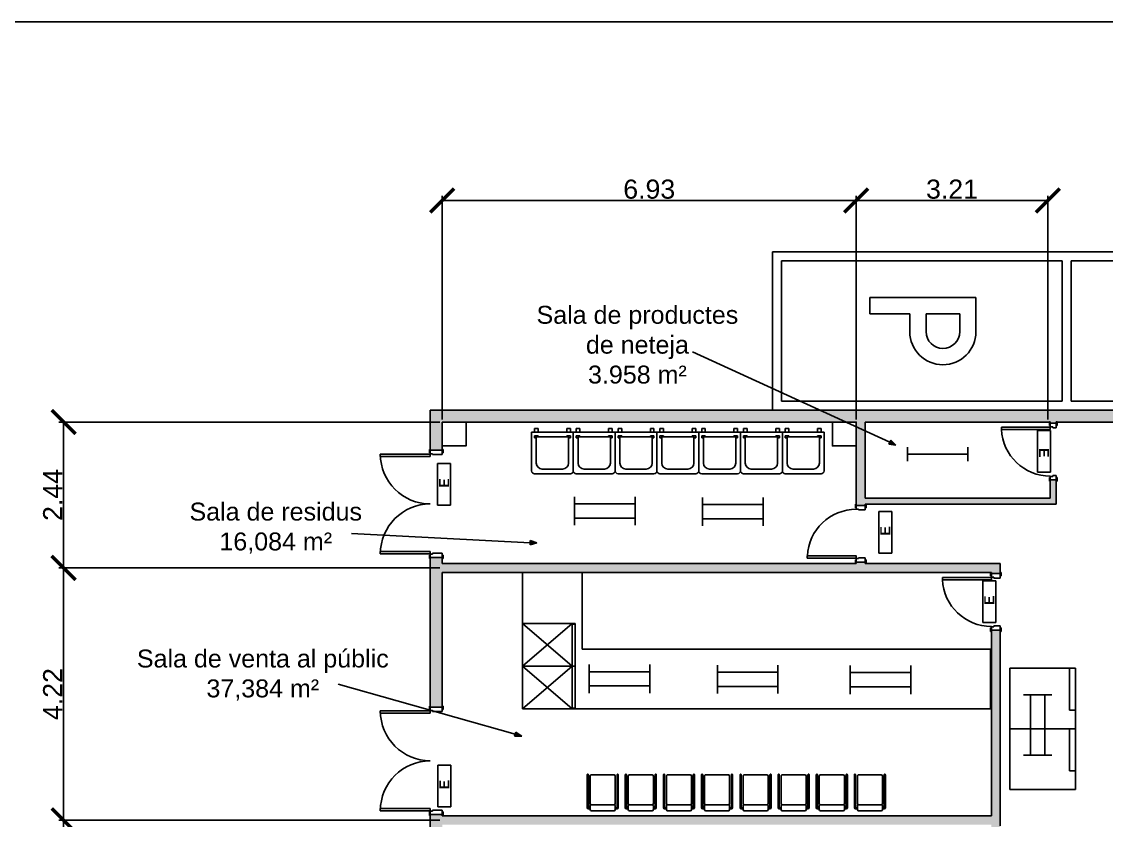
# Model space of a CAD drawing. Header units: millimetres. Extents: x 2412 to 2920, y 1219 to 1516.
# Drawn here: x 2472.8 to 2563.6, y 1384.1 to 1450.9 of the extents above; entities that cross this region are included whole.
import ezdxf

# ---------------------------------------------------------------- set-up
doc = ezdxf.new("R2010")
doc.units = ezdxf.units.MM
doc.layers.get('0').update_dxf_attribs({"color": 252})
for name, color, linetype in [('COTES', 7, 'Continuous'), ('CUINA', 254, 'Continuous'), ('ELÈCTRICA_0', 254, 'Continuous'), ('LLUMS_EMERGÈNCIA', 254, 'Continuous'), ('PB-10-1PILARS', 252, 'Continuous'), ('PORTES', 252, 'Continuous'), ('SANITARIS', 254, 'Continuous'), ('SUPERFÍCIES', 7, 'Continuous')]:
    doc.layers.add(name, color=color, linetype=linetype)
doc.styles.add('Arial_BoldMT', font='arialbd.ttf', dxfattribs={"height": 0.2})
doc.styles.add('SWIS721', font='swissl.ttf')
doc.dimstyles.new('COTES200', dxfattribs={"dimscale": 4, "dimtxt": 0.1, "dimasz": 0.1, "dimexe": 0.1, "dimexo": 0.05, "dimgap": 0.03, "dimtad": 1, "dimzin": 0, "dimdsep": 46, "dimtxsty": 'SWIS721', "dimblk1": 'ARCHTICK', "dimblk2": 'ARCHTICK', "dimsah": 1, "dimcen": 0.1, "dimclrd": 8, "dimclre": 8, "dimadec": 0, "dimazin": 0, "dimtfac": 1, "dimtmove": 0, "dimatfit": 3, "dimldrblk": 'ARCHTICK', "dimfxl": 1, "dimtolj": 1, "dimtzin": 0, "dimarcsym": 0})

# ---------------------------------------------------------------- blocks, each defined once
blk = doc.blocks.new('P80E-15P')
for p, q in [((-0.97, 0.15), (-0.97, 0.165)), ((-0.91, 0.165), (-0.97, 0.165)), ((-0.91, 0.15), (-0.97, 0.15)), ((-0.97, 0), (-0.97, -0.015)), ((-0.91, 0), (-0.97, 0)), ((-0.95, 0.15), (-0.95, 0)), ((-0.89, 0.15), (-0.95, 0.15)), ((-0.875, 0), (-0.95, 0)), ((-0.91, 0.15), (-0.91, 0.165)), ((-0.91, 0), (-0.91, -0.015)), ((-0.89, 0.15), (-0.89, 0.11)), ((-0.875, 0.11), (-0.89, 0.11)), ((-0.875, 0.11), (-0.875, 0)), ((-0.075, 0.11), (-0.075, 0)), ((-0.075, 0.11), (-0.06, 0.11)), ((-0.075, 0), (0, 0)), ((-0.06, 0.15), (0, 0.15)), ((-0.06, 0.15), (-0.06, 0.11)), ((-0.04, 0.165), (0.02, 0.165)), ((-0.04, 0.15), (-0.04, 0.165)), ((-0.04, 0.15), (0.02, 0.15)), ((-0.04, 0), (0.02, 0)), ((-0.04, 0), (-0.04, -0.015)), ((0, 0.15), (0, 0)), ((0.02, 0.15), (0.02, 0.165)), ((0.02, 0), (0.02, -0.015)), ((-0.91, -0.015), (-0.97, -0.015)), ((-0.04, -0.015), (0.02, -0.015))]:
    blk.add_line(p, q)
blk.add_lwpolyline([(-0.885, 0.97), (-0.845, 0.97), (-0.845, 0.15), (-0.885, 0.15)], close=True)
blk.add_arc((-0.885, 0.15), 0.82, 0, 87.204)
blk = doc.blocks.new('contenidor')
at = {"layer": 'CUINA'}
for p, q in [((104.57, 19.437), (104.63, 19.437)), ((104.6, 19.437), (104.57, 19.437)), ((104.57, 19.437), (104.57, 19.377)), ((104.6, 19.437), (104.63, 19.437)), ((104.63, 19.437), (104.63, 19.377)), ((105.11, 19.377), (105.11, 19.437)), ((105.11, 19.437), (105.17, 19.437)), ((105.17, 19.437), (105.17, 19.377)), ((104.52, 19.377), (105.22, 19.377)), ((104.52, 18.727), (104.52, 19.377)), ((104.52, 19.377), (104.6, 19.377)), ((104.57, 19.312), (104.57, 19.282)), ((104.63, 19.312), (104.57, 19.312)), ((104.57, 19.297), (104.57, 19.282)), ((104.57, 19.282), (104.6, 19.282)), ((104.6, 19.297), (104.6, 18.857)), ((105.14, 19.297), (104.6, 19.297)), ((104.63, 19.312), (104.63, 19.297)), ((104.63, 19.297), (104.63, 19.312)), ((105.14, 19.377), (105.11, 19.377)), ((105.11, 19.312), (105.11, 19.297)), ((105.11, 19.297), (105.11, 19.312)), ((105.11, 19.312), (105.17, 19.312)), ((105.22, 19.377), (105.14, 19.377)), ((105.14, 19.297), (105.14, 18.857)), ((105.17, 19.282), (105.14, 19.282)), ((105.17, 19.312), (105.17, 19.282)), ((105.17, 19.297), (105.17, 19.282)), ((105.22, 19.377), (105.22, 18.727)), ((104.7, 18.757), (105.04, 18.757)), ((105.17, 18.677), (104.57, 18.677))]:
    blk.add_line(p, q, dxfattribs=at)
for centre, radius, start, end in [((104.57, 18.727), 0.05, 180, 270), ((104.7, 18.857), 0.1, 180, 270), ((105.04, 18.857), 0.1, 270, 0), ((105.17, 18.727), 0.05, 270, 0)]:
    blk.add_arc(centre, radius, start, end, dxfattribs=at)
blk = doc.blocks.new('forn')
at = {"layer": 'CUINA'}
for p, q in [((107.453, 14.52), (108.468, 14.52)), ((107.453, 13.42), (107.453, 14.52)), ((108.468, 14.52), (108.468, 13.42)), ((108.468, 13.52), (107.768, 13.52)), ((107.768, 13.52), (107.768, 13.42)), ((108.468, 13.42), (108.468, 13.52)), ((108.468, 13.42), (107.453, 13.42))]:
    blk.add_line(p, q, dxfattribs=at)
blk = doc.blocks.new('A$C485F1515')
for p, q in [((0, 10), (0, 560)), ((20, 580), (50, 580)), ((20, 10), (20, 560)), ((20, 560), (50, 560)), ((50, 530), (50, 590)), ((70, 610), (450, 610)), ((470, 590), (470, 530)), ((470, 580), (500, 580)), ((470, 560), (500, 560)), ((500, 560), (500, 10)), ((520, 560), (520, 10)), ((50, 30), (50, 490)), ((70, 510), (450, 510)), ((470, 490), (470, 30)), ((450, 10), (70, 10))]:
    blk.add_line(p, q)
for centre, radius, start, end in [((20, 560), 20, 90, 180), ((70, 590), 20, 90, 180), ((450, 590), 20, 0, 90), ((500, 560), 20, 0, 90), ((70, 530), 20, 180, 270), ((70, 490), 20, 90, 180), ((450, 530), 20, 270, 0), ((450, 490), 20, 0, 90), ((10, 10), 10, 179.9991, 0.0009), ((70, 30), 20, 180, 270), ((450, 30), 20, 270, 0), ((510, 10), 10, 179.9991, 0.0009)]:
    blk.add_arc(centre, radius, start, end)
blk = doc.blocks.new('porta10')
at = {"layer": 'PORTES'}
for p, q in [((130.557, -4.572), (130.542, -4.572)), ((130.542, -4.572), (130.542, -4.632)), ((130.542, -4.632), (130.557, -4.632)), ((130.557, -4.592), (130.557, -4.572)), ((130.557, -4.592), (130.657, -4.592)), ((130.557, -4.652), (130.557, -4.592)), ((130.597, -4.652), (130.557, -4.652)), ((130.597, -4.667), (130.597, -4.652)), ((130.657, -4.667), (130.597, -4.667)), ((130.672, -4.572), (130.657, -4.572)), ((130.657, -4.572), (130.657, -4.592)), ((130.657, -4.592), (130.657, -4.667)), ((130.657, -4.632), (130.672, -4.632)), ((130.672, -4.632), (130.672, -4.572)), ((129.737, -5.477), (129.737, -5.437)), ((129.737, -5.437), (129.737, -5.437)), ((129.737, -5.437), (129.738, -5.437)), ((129.738, -5.437), (130.557, -5.437)), ((130.557, -5.437), (130.557, -5.477)), ((130.557, -5.477), (129.737, -5.477)), ((130.542, -5.502), (130.542, -5.562)), ((130.557, -5.502), (130.542, -5.502)), ((130.542, -5.562), (130.557, -5.562)), ((130.597, -5.482), (130.557, -5.482)), ((130.557, -5.482), (130.557, -5.502)), ((130.557, -5.542), (130.557, -5.502)), ((130.557, -5.562), (130.557, -5.542)), ((130.557, -5.542), (130.657, -5.542)), ((130.657, -5.467), (130.597, -5.467)), ((130.597, -5.467), (130.597, -5.482)), ((130.657, -5.542), (130.657, -5.467)), ((130.672, -5.502), (130.657, -5.502)), ((130.657, -5.542), (130.657, -5.562)), ((130.657, -5.562), (130.672, -5.562)), ((130.672, -5.562), (130.672, -5.502))]:
    blk.add_line(p, q, dxfattribs=at)
blk.add_arc((130.557, -5.477), 0.82, 90, 177.204, dxfattribs=at)
blk = doc.blocks.new('_ARCHTICK')
at = {"color": 0, "linetype": 'ByBlock', "const_width": 0.15}
blk.add_lwpolyline([(-0.5, -0.5), (0.5, 0.5)], dxfattribs=at)
blk = doc.blocks.new('*D76')
at = {"layer": 'COTES', "color": 8, "linetype": 'ByBlock', "lineweight": -2, "ltscale": 0.5, "transparency": 16777216}
for p, q in [((2507.834, 1384.066), (2475.937, 1384.066)), ((2476.337, 1384.066), (2476.337, 1356.902)), ((2507.834, 1356.902), (2475.937, 1356.902))]:
    blk.add_line(p, q, dxfattribs=at)
at = {"layer": 'COTES', "color": 8, "linetype": 'ByBlock', "lineweight": -2, "ltscale": 0.5, "transparency": 16777216, "xscale": 2, "yscale": 2, "zscale": 2}
for p, rotation in [((2476.337, 1384.066), 90), ((2476.337, 1356.902), 270)]:
    blk.add_blockref('_ARCHTICK', p, dxfattribs=dict(at, rotation=rotation))
at = {"layer": 'COTES', "color": 0, "linetype": 'ByBlock', "ltscale": 0.5, "transparency": 16777216, "insert": (2475.395, 1370.484), "char_height": 1.6, "attachment_point": 5, "rotation": 90, "style": 'SWIS721'}
blk.add_mtext('\\A1;5.43', dxfattribs=at)
blk = doc.blocks.new('*D77')
at = {"layer": 'COTES', "color": 8, "linetype": 'ByBlock', "lineweight": -2, "ltscale": 0.5, "transparency": 16777216}
for p, q in [((2507.834, 1405.189), (2475.937, 1405.189)), ((2476.337, 1405.189), (2476.337, 1384.066)), ((2507.834, 1384.066), (2475.937, 1384.066))]:
    blk.add_line(p, q, dxfattribs=at)
at = {"layer": 'COTES', "color": 8, "linetype": 'ByBlock', "lineweight": -2, "ltscale": 0.5, "transparency": 16777216, "xscale": 2, "yscale": 2, "zscale": 2}
for p, rotation in [((2476.337, 1405.189), 90), ((2476.337, 1384.066), 270)]:
    blk.add_blockref('_ARCHTICK', p, dxfattribs=dict(at, rotation=rotation))
at = {"layer": 'COTES', "color": 0, "linetype": 'ByBlock', "ltscale": 0.5, "transparency": 16777216, "insert": (2475.417, 1394.628), "char_height": 1.6, "attachment_point": 5, "rotation": 90, "style": 'SWIS721'}
blk.add_mtext('\\A1;4.22', dxfattribs=at)
blk = doc.blocks.new('*D78')
at = {"layer": 'COTES', "color": 8, "linetype": 'ByBlock', "lineweight": -2, "ltscale": 0.5, "transparency": 16777216}
for p, q in [((2507.834, 1417.394), (2475.937, 1417.394)), ((2476.337, 1417.394), (2476.337, 1405.189)), ((2507.834, 1405.189), (2475.937, 1405.189))]:
    blk.add_line(p, q, dxfattribs=at)
at = {"layer": 'COTES', "color": 8, "linetype": 'ByBlock', "lineweight": -2, "ltscale": 0.5, "transparency": 16777216, "xscale": 2, "yscale": 2, "zscale": 2}
for p, rotation in [((2476.337, 1417.394), 90), ((2476.337, 1405.189), 270)]:
    blk.add_blockref('_ARCHTICK', p, dxfattribs=dict(at, rotation=rotation))
at = {"layer": 'COTES', "color": 0, "linetype": 'ByBlock', "ltscale": 0.5, "transparency": 16777216, "insert": (2475.417, 1411.292), "char_height": 1.6, "attachment_point": 5, "rotation": 90, "style": 'SWIS721'}
blk.add_mtext('\\A1;2.44', dxfattribs=at)
blk = doc.blocks.new('*D81')
at = {"layer": 'COTES', "color": 8, "linetype": 'ByBlock', "lineweight": -2, "ltscale": 0.5, "transparency": 16777216}
for p, q in [((2508.034, 1417.594), (2508.034, 1436.33)), ((2508.034, 1435.93), (2542.701, 1435.93)), ((2542.701, 1417.594), (2542.701, 1436.33))]:
    blk.add_line(p, q, dxfattribs=at)
at = {"layer": 'COTES', "color": 8, "linetype": 'ByBlock', "lineweight": -2, "ltscale": 0.5, "transparency": 16777216, "xscale": 2, "yscale": 2, "zscale": 2, "rotation": 180}
blk.add_blockref('_ARCHTICK', (2508.034, 1435.93), dxfattribs=at)
at = {"layer": 'COTES', "color": 8, "linetype": 'ByBlock', "lineweight": -2, "ltscale": 0.5, "transparency": 16777216, "xscale": 2, "yscale": 2, "zscale": 2}
blk.add_blockref('_ARCHTICK', (2542.701, 1435.93), dxfattribs=at)
at = {"layer": 'COTES', "color": 0, "linetype": 'ByBlock', "ltscale": 0.5, "transparency": 16777216, "insert": (2525.368, 1436.872), "char_height": 1.6, "attachment_point": 5, "style": 'SWIS721'}
blk.add_mtext('\\A1;6.93', dxfattribs=at)
blk = doc.blocks.new('*D82')
at = {"layer": 'COTES', "color": 8, "linetype": 'ByBlock', "lineweight": -2, "ltscale": 0.5, "transparency": 16777216}
for p, q in [((2542.701, 1436.13), (2542.701, 1436.33)), ((2542.701, 1435.93), (2558.743, 1435.93)), ((2558.743, 1417.594), (2558.743, 1436.33))]:
    blk.add_line(p, q, dxfattribs=at)
at = {"layer": 'COTES', "color": 8, "linetype": 'ByBlock', "lineweight": -2, "ltscale": 0.5, "transparency": 16777216, "xscale": 2, "yscale": 2, "zscale": 2, "rotation": 180}
blk.add_blockref('_ARCHTICK', (2542.701, 1435.93), dxfattribs=at)
at = {"layer": 'COTES', "color": 8, "linetype": 'ByBlock', "lineweight": -2, "ltscale": 0.5, "transparency": 16777216, "xscale": 2, "yscale": 2, "zscale": 2}
blk.add_blockref('_ARCHTICK', (2558.743, 1435.93), dxfattribs=at)
at = {"layer": 'COTES', "color": 0, "linetype": 'ByBlock', "ltscale": 0.5, "transparency": 16777216, "insert": (2550.722, 1436.872), "char_height": 1.6, "attachment_point": 5, "style": 'SWIS721'}
blk.add_mtext('\\A1;3.21', dxfattribs=at)
blk = doc.blocks.new('fluorescent')
at = {"layer": 'ELÈCTRICA_0', "linetype": 'Continuous', "ltscale": 0.5}
for p, q in [((113.113, -12.148), (113.113, -12.624)), ((115.142, -12.148), (115.142, -12.624)), ((113.113, -12.386), (115.142, -12.386))]:
    blk.add_line(p, q, dxfattribs=at)
blk = doc.blocks.new('nevera')
at = {"layer": 'CUINA'}
for p, q in [((128.435, 19.405), (129.865, 19.405)), ((128.435, 18.525), (128.435, 19.405)), ((128.435, 18.575), (129.15, 19.405)), ((129.15, 18.575), (128.435, 19.405)), ((129.15, 19.405), (129.865, 18.575)), ((129.865, 19.405), (129.15, 18.575)), ((129.865, 19.405), (129.865, 18.525)), ((128.435, 18.525), (128.435, 18.575)), ((128.435, 18.575), (129.865, 18.575)), ((128.435, 18.575), (128.445, 18.575)), ((128.445, 18.575), (128.445, 18.525)), ((129.15, 18.575), (129.15, 18.525)), ((129.865, 18.575), (129.855, 18.575)), ((129.855, 18.575), (129.855, 18.525)), ((129.865, 18.525), (128.435, 18.525))]:
    blk.add_line(p, q, dxfattribs=at)
blk = doc.blocks.new('nevera2')
at = {"layer": 'CUINA'}
blk.add_line((129.15, 19.405), (129.15, 18.575), dxfattribs=at)
blk.add_blockref('nevera', (0, 0), dxfattribs=at)
blk = doc.blocks.new('llum_e')
at = {"layer": 'LLUMS_EMERGÈNCIA', "linetype": 'Continuous'}
for p, q in [((0, 0.282), (0, 0)), ((0.911, 0.282), (0, 0.282)), ((0.911, 0), (0.911, 0.282)), ((0, 0), (0.911, 0))]:
    blk.add_line(p, q, dxfattribs=at)
at = {"layer": 'LLUMS_EMERGÈNCIA', "linetype": 'Continuous', "insert": (0.383, 0.252), "char_height": 0.222, "attachment_point": 1, "style": 'Arial_BoldMT'}
blk.add_mtext_dynamic_manual_height_columns('E', width=0.08899, gutter_width=0.89, heights=[0], dxfattribs=at)

msp = doc.modelspace()

# ---------------------------------------------------------------- hatches: boundary and pattern name
at = {"linetype": 'Continuous'}
h = msp.add_hatch(color=256, dxfattribs=at)
h.dxf.hatch_style = 1
h.paths.add_polyline_path([(2539.635, 1418.394), (2507.034, 1418.394), (2507.034, 1415.109), (2507.034, 1415.109), (2507.034, 1415.029), (2508.034, 1415.029), (2508.034, 1417.394), (2541.816, 1417.394)])
h = msp.add_hatch(color=256, dxfattribs=at)
h.dxf.hatch_style = 1
h.paths.add_polyline_path([(2508.034, 1383.691), (2512.301, 1383.691), (2512.301, 1384.441), (2508.034, 1384.441), (2508.034, 1384.474), (2508.034, 1384.555), (2507.034, 1384.555), (2507.034, 1384.474), (2507.034, 1351.125), (2508.034, 1351.125), (2508.034, 1356.527), (2508.406, 1356.527), (2508.406, 1357.277), (2508.034, 1357.277), (2508.034, 1360.409), (2508.034, 1361.159), (2508.034, 1370.144), (2508.034, 1370.894)])
h.paths.add_polyline_path([(2534.696, 1384.441), (2512.301, 1384.441), (2512.301, 1383.691), (2534.696, 1383.691)])
h.paths.add_polyline_path([(2541.767, 1405.564), (2528.409, 1405.564), (2525.911, 1405.564), (2525.911, 1404.814), (2541.767, 1404.814)])
h.paths.add_polyline_path([(2554.764, 1405.564), (2554.014, 1405.564), (2547.209, 1405.564), (2543.451, 1405.564), (2543.451, 1405.664), (2542.701, 1405.664), (2542.701, 1405.564), (2542.626, 1405.564), (2541.767, 1405.564), (2541.767, 1404.814), (2547.284, 1404.814), (2554.014, 1404.814), (2554.014, 1404.714), (2554.764, 1404.714), (2554.764, 1404.814)])
h.paths.add_polyline_path([(2554.827, 1319.394), (2551.379, 1319.394), (2551.379, 1328.813), (2555.304, 1328.813), (2555.304, 1329.313), (2550.879, 1329.313), (2550.879, 1319.394), (2542.701, 1319.394), (2542.701, 1319.394), (2540.701, 1319.394), (2516.513, 1319.394), (2512.513, 1319.394), (2510.034, 1319.394), (2510.034, 1319.394), (2508.034, 1319.394), (2508.034, 1321.394), (2507.034, 1321.394), (2507.034, 1318.394), (2512.513, 1318.394), (2516.513, 1318.394), (2558.534, 1318.394), (2558.684, 1318.857), (2554.827, 1318.857)])
h.paths.add_polyline_path([(2582.074, 1318.857), (2565.553, 1318.857), (2558.684, 1318.857), (2558.534, 1318.394), (2582.122, 1318.394)])
h.paths.add_polyline_path([(2582.018, 1319.394), (2575.368, 1319.394), (2575.368, 1319.394), (2573.368, 1319.394), (2564.013, 1319.394), (2564.013, 1334.738), (2563.263, 1334.738), (2563.263, 1319.394), (2558.857, 1319.394), (2558.684, 1318.857), (2565.553, 1318.857), (2582.074, 1318.857)])
h.paths.add_polyline_path([(2558.857, 1319.394), (2554.827, 1319.394), (2554.827, 1318.857), (2558.684, 1318.857)])
h.paths.add_polyline_path([(2613.813, 1318.857), (2582.074, 1318.857), (2582.122, 1318.394), (2613.747, 1318.394)])
h.paths.add_polyline_path([(2613.891, 1319.394), (2608.034, 1319.394), (2608.034, 1319.394), (2606.034, 1319.394), (2599.213, 1319.394), (2599.213, 1343.597), (2598.463, 1343.597), (2598.463, 1319.394), (2582.018, 1319.394), (2582.074, 1318.857), (2613.813, 1318.857)])
h.paths.add_polyline_path([(2649.859, 1318.857), (2635.646, 1318.857), (2632.312, 1318.857), (2613.813, 1318.857), (2613.747, 1318.394), (2649.817, 1318.394)])
h.paths.add_polyline_path([(2634.175, 1338.585), (2634.412, 1338.585), (2634.412, 1343.597), (2633.662, 1343.597), (2633.662, 1340.777), (2630.362, 1340.777), (2630.362, 1340.277), (2633.662, 1340.277), (2633.662, 1329.394), (2633.662, 1319.394), (2613.891, 1319.394), (2613.813, 1318.857), (2632.312, 1318.857), (2634.175, 1318.857)])
h.paths.add_polyline_path([(2649.908, 1319.394), (2640.701, 1319.394), (2640.701, 1319.394), (2638.701, 1319.394), (2634.412, 1319.394), (2634.412, 1333.401), (2634.175, 1333.401), (2634.175, 1318.857), (2635.646, 1318.857), (2649.859, 1318.857)])
h.paths.add_polyline_path([(2664.017, 1319.394), (2662.513, 1319.394), (2662.513, 1331.955), (2661.763, 1331.955), (2661.763, 1319.394), (2649.908, 1319.394), (2649.859, 1318.857), (2660.183, 1318.857), (2664.017, 1318.857)])
h.paths.add_polyline_path([(2675.094, 1318.857), (2669.935, 1318.857), (2660.183, 1318.857), (2649.859, 1318.857), (2649.817, 1318.394), (2675.056, 1318.394)])
h.paths.add_polyline_path([(2724.98, 1319.144), (2707.034, 1319.144), (2707.034, 1330.894), (2707.034, 1331.157), (2706.034, 1331.157), (2706.034, 1321.394), (2706.034, 1321.394), (2706.034, 1319.394), (2704.034, 1319.394), (2696.862, 1319.394), (2696.856, 1318.394), (2707.034, 1318.394), (2724.73, 1318.394, 0.015735)])
h.paths.add_polyline_path([(2696.862, 1319.394), (2686.034, 1319.394), (2686.034, 1327.795), (2686.034, 1327.894), (2685.284, 1327.894), (2685.284, 1327.795), (2685.284, 1325.919), (2685.284, 1319.394), (2683.842, 1319.394), (2683.848, 1318.857), (2675.094, 1318.857), (2675.056, 1318.394), (2696.856, 1318.394)])
h.paths.add_polyline_path([(2734.284, 1319.725), (2733.534, 1319.725), (2733.534, 1319.144), (2724.98, 1319.144, -0.015735), (2724.73, 1318.394), (2734.284, 1318.394)])
h.paths.add_polyline_path([(2734.284, 1321.236), (2733.534, 1321.236), (2733.534, 1319.725), (2734.284, 1319.725)])
h.paths.add_polyline_path([(2734.284, 1326.644), (2733.534, 1326.644), (2733.534, 1321.236), (2734.284, 1321.236)])
h.paths.add_polyline_path([(2707.034, 1340.922), (2706.034, 1340.922), (2706.034, 1339.027), (2691.034, 1339.027), (2691.034, 1338.277), (2700.447, 1338.277), (2702.947, 1338.277), (2706.034, 1338.277), (2706.034, 1336.036), (2706.034, 1336.036), (2706.034, 1335.955), (2707.034, 1335.955)])
h.paths.add_polyline_path([(2707.034, 1343.254), (2706.034, 1343.254), (2706.034, 1340.922), (2707.034, 1340.922)])
h.paths.add_polyline_path([(2686.034, 1338.277), (2691.034, 1338.277), (2691.034, 1339.027), (2686.034, 1339.027), (2686.034, 1341.527), (2682.513, 1341.527), (2677.514, 1341.527), (2677.514, 1340.777), (2685.284, 1340.777), (2685.284, 1333.188), (2686.034, 1333.188)])
h.paths.add_polyline_path([(2677.514, 1341.527), (2669.913, 1341.527), (2669.913, 1340.777), (2670.013, 1340.777), (2677.514, 1340.777)])
h.paths.add_polyline_path([(2699.251, 1418.394), (2696.751, 1418.394), (2694.251, 1418.394), (2694.251, 1417.711), (2699.251, 1417.711)])
h.paths.add_polyline_path([(2689.976, 1403.144), (2689.876, 1403.144), (2686.373, 1403.144), (2686.273, 1403.144), (2686.273, 1402.394), (2688.023, 1402.394), (2688.398, 1402.394), (2689.876, 1402.394), (2689.976, 1402.394)])
h.paths.add_polyline_path([(2705.92, 1403.144), (2695.673, 1403.144), (2695.573, 1403.144), (2695.573, 1402.394), (2695.673, 1402.394), (2705.92, 1402.394)])
h.paths.add_polyline_path([(2707.034, 1418.394), (2699.251, 1418.394), (2699.251, 1417.711), (2705.92, 1417.711), (2705.92, 1417.394), (2706.034, 1417.394), (2706.034, 1415.394), (2706.034, 1403.144), (2705.92, 1403.144), (2705.92, 1402.394), (2706.034, 1402.394), (2706.034, 1373.777), (2705.92, 1373.777), (2705.92, 1373.027), (2706.034, 1373.027), (2706.034, 1369.394), (2706.034, 1369.394), (2706.034, 1367.394), (2706.034, 1367.215), (2707.034, 1367.215)])
h.paths.add_polyline_path([(2705.92, 1373.777), (2695.97, 1373.777), (2695.87, 1373.777), (2695.87, 1373.027), (2695.97, 1373.027), (2705.92, 1373.027)])
h.paths.add_polyline_path([(2690.273, 1373.777), (2690.173, 1373.777), (2688.773, 1373.777), (2688.773, 1376.002), (2688.023, 1376.002), (2688.023, 1373.777), (2687, 1373.777), (2686.9, 1373.777), (2686.9, 1373.027), (2687, 1373.027), (2690.173, 1373.027), (2690.273, 1373.027)])
h.paths.add_polyline_path([(2688.773, 1387.695), (2688.773, 1387.795), (2688.023, 1387.795), (2688.023, 1387.695), (2688.023, 1376.002), (2688.773, 1376.002)])
h.paths.add_polyline_path([(2688.773, 1402.394), (2688.398, 1402.394), (2688.023, 1402.394), (2688.023, 1393.493), (2688.023, 1393.393), (2688.773, 1393.393), (2688.773, 1393.493)])
h.paths.add_polyline_path([(2652.535, 1343.885), (2670.868, 1343.885), (2670.868, 1346.976), (2652.535, 1346.976)], flags=9)
h.paths.add_polyline_path([(2553.065, 1353.47), (2562.316, 1353.47), (2562.316, 1356.561), (2553.065, 1356.561)], flags=9)
h.paths.add_polyline_path([(2626.21, 1355.249), (2629.405, 1355.249), (2629.405, 1358.34), (2626.21, 1358.34)], flags=9)
h.paths.add_polyline_path([(2562.807, 1357.266), (2566.003, 1357.266), (2566.003, 1360.357), (2562.807, 1360.357)], flags=9)
h.paths.add_polyline_path([(2629.292, 1358.471), (2632.488, 1358.471), (2632.488, 1361.562), (2629.292, 1361.562)], flags=9)
h.paths.add_polyline_path([(2632.02, 1358.424), (2635.216, 1358.424), (2635.216, 1361.515), (2632.02, 1361.515)], flags=9)
h.paths.add_polyline_path([(2636.313, 1355.231), (2639.508, 1355.231), (2639.508, 1358.322), (2636.313, 1358.322)], flags=9)
h.paths.add_polyline_path([(2612.405, 1353.454), (2624.683, 1353.454), (2624.683, 1356.545), (2612.405, 1356.545)], flags=9)
h.paths.add_polyline_path([(2535.824, 1343.539), (2553.656, 1343.539), (2553.656, 1351.789), (2535.824, 1351.789)], flags=9)
h = msp.add_hatch(color=256, dxfattribs=at)
h.dxf.hatch_style = 1
h.paths.add_polyline_path([(2678.427, 1381.614), (2670.013, 1381.614), (2670.013, 1380.864), (2670.013, 1380.764), (2670.763, 1380.764), (2670.763, 1380.864), (2670.838, 1380.864), (2674.218, 1380.864), (2677.677, 1380.864), (2677.677, 1376.002), (2678.427, 1376.002)])
h.paths.add_polyline_path([(2582.338, 1417.767), (2564.47, 1417.767), (2564.47, 1417.394), (2582.338, 1417.394)])
h.paths.add_polyline_path([(2586.625, 1417.767), (2582.338, 1417.767), (2582.338, 1417.394), (2586.625, 1417.394)])
h.paths.add_polyline_path([(2591.195, 1417.767), (2586.625, 1417.767), (2586.625, 1417.394), (2591.195, 1417.394)])
h.paths.add_polyline_path([(2554.764, 1395.144), (2554.764, 1399.519), (2554.764, 1399.964), (2554.014, 1399.964), (2554.014, 1399.865), (2554.014, 1394.394), (2554.014, 1387.651), (2554.764, 1387.651), (2554.764, 1394.394)])
h.paths.add_polyline_path([(2543.451, 1416.645), (2542.701, 1416.989), (2542.701, 1410.514), (2542.701, 1410.414), (2543.451, 1410.414), (2543.451, 1410.514), (2543.526, 1410.514), (2554.13, 1410.514), (2554.13, 1411.014), (2543.451, 1411.014)])
h.paths.add_polyline_path([(2556.059, 1411.014), (2554.13, 1411.014), (2554.13, 1410.514), (2556.059, 1410.514)])
h.paths.add_polyline_path([(2636.313, 1355.231), (2639.508, 1355.231), (2639.508, 1358.322), (2636.313, 1358.322)], flags=9)
h.paths.add_polyline_path([(2652.535, 1343.885), (2670.868, 1343.885), (2670.868, 1346.976), (2652.535, 1346.976)], flags=9)
h.paths.add_polyline_path([(2662.416, 1335.557), (2665.612, 1335.557), (2665.612, 1338.648), (2662.416, 1338.648)], flags=9)
h.paths.add_polyline_path([(2669.076, 1341.166), (2687.409, 1341.166), (2687.409, 1344.257), (2669.076, 1344.257)], flags=9)
h.paths.add_polyline_path([(2657.444, 1358.321), (2666.216, 1358.321), (2666.216, 1364.071), (2657.444, 1364.071)], flags=9)
h.paths.add_polyline_path([(2678.093, 1411.506), (2699.436, 1411.506), (2699.436, 1417.256), (2678.093, 1417.256)], flags=9)
h.paths.add_polyline_path([(2673.778, 1382.054), (2684.048, 1382.054), (2684.048, 1390.304), (2673.778, 1390.304)], flags=9)
h.paths.add_polyline_path([(2691.166, 1383.441), (2706.125, 1383.441), (2706.125, 1389.191), (2691.166, 1389.191)], flags=9)
h.paths.add_polyline_path([(2671.98, 1355.926), (2689.362, 1355.926), (2689.362, 1361.676), (2671.98, 1361.676)], flags=9)
h.paths.add_polyline_path([(2535.808, 1357.292), (2537.025, 1357.292), (2537.025, 1359.044), (2535.808, 1359.044)], flags=9)
h.paths.add_polyline_path([(2557.564, 1358.1), (2558.781, 1358.1), (2558.781, 1359.852), (2557.564, 1359.852)], flags=9)
h.paths.add_polyline_path([(2582.293, 1347.269), (2583.511, 1347.269), (2583.511, 1349.022), (2582.293, 1349.022)], flags=9)
h.paths.add_polyline_path([(2614.18, 1347.226), (2615.398, 1347.226), (2615.398, 1348.978), (2614.18, 1348.978)], flags=9)
h.paths.add_polyline_path([(2636.094, 1347.31), (2637.312, 1347.31), (2637.312, 1349.062), (2636.094, 1349.062)], flags=9)
h.paths.add_polyline_path([(2598.268, 1357.608), (2599.485, 1357.608), (2599.485, 1359.36), (2598.268, 1359.36)], flags=9)
h.paths.add_polyline_path([(2608.444, 1361.238), (2610.304, 1361.238), (2610.304, 1364.488), (2608.444, 1364.488)], flags=9)
h.paths.add_polyline_path([(2630.745, 1379.773), (2632.605, 1379.773), (2632.605, 1383.023), (2630.745, 1383.023)], flags=9)
h.paths.add_polyline_path([(2643.457, 1379.647), (2646.427, 1379.647), (2646.427, 1382.897), (2643.457, 1382.897)], flags=9)
h.paths.add_polyline_path([(2553.065, 1353.47), (2562.316, 1353.47), (2562.316, 1356.561), (2553.065, 1356.561)], flags=9)
h.paths.add_polyline_path([(2626.21, 1355.249), (2629.405, 1355.249), (2629.405, 1358.34), (2626.21, 1358.34)], flags=9)
h.paths.add_polyline_path([(2562.807, 1357.266), (2566.003, 1357.266), (2566.003, 1360.357), (2562.807, 1360.357)], flags=9)
h.paths.add_polyline_path([(2629.292, 1358.471), (2632.488, 1358.471), (2632.488, 1361.562), (2629.292, 1361.562)], flags=9)
h.paths.add_polyline_path([(2632.02, 1358.424), (2635.216, 1358.424), (2635.216, 1361.515), (2632.02, 1361.515)], flags=9)
h.paths.add_polyline_path([(2612.405, 1353.454), (2624.683, 1353.454), (2624.683, 1356.545), (2612.405, 1356.545)], flags=9)
h.paths.add_polyline_path([(2535.824, 1343.539), (2553.656, 1343.539), (2553.656, 1351.789), (2535.824, 1351.789)], flags=9)
h = msp.add_hatch(color=256)
h.dxf.hatch_style = 1
h.paths.add_polyline_path([(2558.951, 1418.394), (2539.635, 1418.394), (2541.816, 1417.394), (2542.701, 1417.394), (2542.701, 1416.989), (2543.451, 1416.645), (2543.451, 1417.394), (2558.951, 1417.394)])
h = msp.add_hatch(color=256)
h.dxf.hatch_style = 1
h.paths.add_polyline_path([(2559.451, 1418.394), (2558.951, 1418.394), (2558.951, 1417.394), (2558.951, 1417.295), (2559.451, 1417.295), (2559.451, 1417.394)])
h.paths.add_polyline_path([(2670.013, 1418.394), (2559.451, 1418.394), (2559.451, 1417.394), (2564.47, 1417.394), (2564.47, 1417.767), (2591.195, 1417.767), (2591.195, 1417.394), (2670.013, 1417.394)])
h = msp.add_hatch(color=256, dxfattribs=at)
h.dxf.hatch_style = 1
h.paths.add_polyline_path([(2554.764, 1378.647), (2554.764, 1378.747), (2554.014, 1378.747), (2554.014, 1378.647), (2554.014, 1370.894), (2554.014, 1370.144), (2554.014, 1366.49), (2554.764, 1366.49)])
h.paths.add_polyline_path([(2554.764, 1366.49), (2554.014, 1366.49), (2554.014, 1361.159), (2554.014, 1360.409), (2554.014, 1357.277), (2548.034, 1357.277), (2547.284, 1357.277), (2539.46, 1357.277), (2539.36, 1357.277), (2539.36, 1356.838), (2555.84, 1356.838), (2555.84, 1357.277), (2555.74, 1357.277), (2554.764, 1357.277)])
h.paths.add_polyline_path([(2564.47, 1357.277), (2560.69, 1357.277), (2560.59, 1357.277), (2560.59, 1356.527), (2560.69, 1356.527), (2563.263, 1356.527), (2563.263, 1355.152), (2564.013, 1355.152), (2564.013, 1355.252), (2564.013, 1356.527), (2564.47, 1356.527)])
h.paths.add_polyline_path([(2625.944, 1357.277), (2611.017, 1357.277), (2611.017, 1356.949), (2625.944, 1356.949)], flags=17)
h.paths.add_polyline_path([(2631.172, 1357.277), (2625.944, 1357.277), (2625.944, 1356.949), (2611.017, 1356.949), (2611.017, 1357.277), (2603.385, 1357.277), (2603.304, 1357.277), (2603.304, 1356.527), (2603.385, 1356.527), (2631.172, 1356.527)])
h.paths.add_polyline_path([(2633.078, 1356.949), (2631.172, 1356.949), (2631.172, 1356.527), (2633.078, 1356.527)])
h.paths.add_polyline_path([(2633.078, 1357.277), (2631.172, 1357.277), (2631.172, 1356.949), (2633.078, 1356.949)])
h.paths.add_polyline_path([(2633.764, 1356.949), (2633.078, 1356.949), (2633.078, 1356.527), (2633.764, 1356.527)])
h.paths.add_polyline_path([(2665.163, 1357.277), (2665.063, 1357.277), (2654.263, 1357.277), (2653.598, 1357.277), (2653.598, 1356.949), (2652.097, 1356.949), (2641.106, 1356.949), (2641.106, 1357.277), (2633.078, 1357.277), (2633.078, 1356.949), (2633.764, 1356.949), (2633.764, 1356.527), (2665.063, 1356.527), (2665.163, 1356.527)])
h.paths.add_polyline_path([(2653.598, 1357.277), (2641.106, 1357.277), (2641.106, 1356.949), (2652.097, 1356.949), (2653.598, 1356.949)], flags=17)
h.paths.add_polyline_path([(2655.013, 1372.277), (2655.013, 1372.608), (2654.263, 1372.608), (2654.263, 1357.277), (2655.013, 1357.277)])
h.paths.add_polyline_path([(2670.763, 1373.777), (2670.763, 1375.914), (2670.763, 1376.014), (2670.013, 1376.014), (2670.013, 1375.914), (2670.013, 1374.602), (2670.013, 1373.777), (2660.208, 1373.777), (2657.145, 1373.777), (2655.013, 1373.777), (2654.263, 1373.777), (2654.263, 1372.608), (2655.013, 1372.608), (2655.013, 1373.027), (2670.013, 1373.027), (2670.013, 1367.277), (2670.013, 1367.127), (2670.013, 1367.027), (2670.763, 1367.027), (2670.763, 1367.127), (2670.763, 1373.027)])
h.paths.add_polyline_path([(2670.798, 1361.663), (2670.013, 1361.663), (2670.013, 1357.352), (2670.013, 1357.277), (2669.913, 1357.277), (2669.913, 1356.527), (2670.013, 1356.527), (2670.013, 1356.452), (2670.013, 1354.686), (2670.013, 1354.586), (2670.763, 1354.586), (2670.763, 1354.686)])
h.paths.add_polyline_path([(2670.8, 1362.177), (2670.763, 1362.177), (2670.763, 1362.277), (2670.013, 1362.277), (2670.013, 1362.177), (2670.013, 1361.663), (2670.798, 1361.663)])
h.paths.add_polyline_path([(2529.075, 1356.999), (2529.075, 1357.277), (2522.82, 1357.277), (2522.82, 1356.999), (2522.82, 1356.697), (2529.075, 1356.697)], flags=17)
h.paths.add_polyline_path([(2522.82, 1356.999), (2522.82, 1357.277), (2516.566, 1357.277), (2516.566, 1356.999), (2516.566, 1356.697), (2522.82, 1356.697)], flags=17)
h.paths.add_polyline_path([(2531.399, 1352.968), (2531.036, 1352.968), (2531.036, 1352.433), (2531.399, 1352.433), (2531.399, 1352.533)])
h.paths.add_polyline_path([(2531.399, 1356.527), (2530.649, 1356.527), (2530.649, 1354.143), (2531.036, 1354.143), (2531.399, 1354.143)])
h.paths.add_polyline_path([(2599.213, 1348.277), (2604.013, 1348.277), (2606.713, 1348.277), (2606.713, 1343.597), (2607.213, 1343.597), (2607.213, 1348.277), (2608.213, 1348.277), (2611.661, 1348.277), (2611.661, 1349.027), (2609.662, 1349.027), (2609.013, 1349.027), (2586.014, 1349.027), (2586.014, 1348.277), (2590.463, 1348.277), (2590.463, 1343.597), (2590.963, 1343.597), (2590.963, 1348.277), (2598.463, 1348.277), (2598.463, 1343.597), (2599.213, 1343.597)])
h.paths.add_polyline_path([(2590.963, 1343.597), (2590.463, 1343.597), (2590.463, 1335.027), (2590.463, 1324.394), (2590.963, 1324.394), (2590.963, 1330.027), (2590.963, 1335.027)])
h.paths.add_polyline_path([(2554.764, 1339.394), (2554.764, 1356.527), (2555.74, 1356.527), (2555.84, 1356.527), (2555.84, 1356.838), (2539.36, 1356.838), (2539.36, 1356.527), (2539.46, 1356.527), (2547.284, 1356.527), (2548.034, 1356.527), (2554.014, 1356.527), (2554.014, 1340.144), (2554.014, 1337.144), (2543.714, 1337.144), (2543.714, 1336.394), (2554.764, 1336.394)])
h.paths.add_polyline_path([(2543.714, 1337.144), (2537.096, 1337.144), (2537.096, 1336.394), (2543.714, 1336.394)])
h.paths.add_polyline_path([(2531.499, 1337.144), (2508.034, 1337.144), (2508.034, 1339.394), (2508.034, 1340.144), (2508.034, 1345.706), (2507.034, 1345.706), (2507.034, 1341.183), (2507.034, 1336.394), (2508.034, 1336.394), (2531.499, 1336.394)])
h.paths.add_polyline_path([(2531.399, 1346.736), (2531.399, 1346.836), (2530.649, 1346.836), (2530.649, 1346.736), (2530.649, 1340.814), (2531.399, 1340.814)])
h.paths.add_polyline_path([(2531.399, 1340.814), (2530.649, 1340.814), (2530.649, 1337.144), (2531.399, 1337.144)], flags=17)
h.paths.add_polyline_path([(2508.034, 1351.125), (2507.034, 1351.125), (2507.034, 1345.706), (2508.034, 1345.706)])
h.paths.add_polyline_path([(2516.566, 1357.277), (2512.301, 1357.277), (2512.301, 1356.697), (2516.566, 1356.697), (2516.566, 1356.999)], flags=17)
h.paths.add_polyline_path([(2533.763, 1357.277), (2533.663, 1357.277), (2529.075, 1357.277), (2529.075, 1356.999), (2529.075, 1356.697), (2522.82, 1356.697), (2516.566, 1356.697), (2512.301, 1356.697), (2512.301, 1357.277), (2508.406, 1357.277), (2508.406, 1356.527), (2527.659, 1356.527), (2528.409, 1356.527), (2533.663, 1356.527), (2533.763, 1356.527)])
h.paths.add_polyline_path([(2531.036, 1354.143), (2530.649, 1354.143), (2530.649, 1352.968), (2531.036, 1352.968)])
h.paths.add_polyline_path([(2531.399, 1354.143), (2531.036, 1354.143), (2531.036, 1352.968), (2531.399, 1352.968)])
h.paths.add_polyline_path([(2531.036, 1352.968), (2530.649, 1352.968), (2530.649, 1352.533), (2530.649, 1352.433), (2531.036, 1352.433)])
h.paths.add_polyline_path([(2554.764, 1387.651), (2554.014, 1387.651), (2554.014, 1384.441), (2547.284, 1384.441), (2534.696, 1384.441), (2534.696, 1383.691), (2550.393, 1383.691), (2554.014, 1383.691), (2554.014, 1383.597), (2554.014, 1383.497), (2554.764, 1383.497), (2554.764, 1383.597)])
h.paths.add_polyline_path([(2636.313, 1355.231), (2639.508, 1355.231), (2639.508, 1358.322), (2636.313, 1358.322)], flags=9)
h.paths.add_polyline_path([(2652.535, 1343.885), (2670.868, 1343.885), (2670.868, 1346.976), (2652.535, 1346.976)], flags=9)
h.paths.add_polyline_path([(2662.416, 1335.557), (2665.612, 1335.557), (2665.612, 1338.648), (2662.416, 1338.648)], flags=9)
h.paths.add_polyline_path([(2669.076, 1341.166), (2687.409, 1341.166), (2687.409, 1344.257), (2669.076, 1344.257)], flags=9)
h.paths.add_polyline_path([(2657.444, 1358.321), (2666.216, 1358.321), (2666.216, 1364.071), (2657.444, 1364.071)], flags=9)
h.paths.add_polyline_path([(2678.093, 1411.506), (2699.436, 1411.506), (2699.436, 1417.256), (2678.093, 1417.256)], flags=9)
h.paths.add_polyline_path([(2673.778, 1382.054), (2684.048, 1382.054), (2684.048, 1390.304), (2673.778, 1390.304)], flags=9)
h.paths.add_polyline_path([(2691.166, 1383.441), (2706.125, 1383.441), (2706.125, 1389.191), (2691.166, 1389.191)], flags=9)
h.paths.add_polyline_path([(2671.98, 1355.926), (2689.362, 1355.926), (2689.362, 1361.676), (2671.98, 1361.676)], flags=9)
h.paths.add_polyline_path([(2557.564, 1358.1), (2558.781, 1358.1), (2558.781, 1359.852), (2557.564, 1359.852)], flags=9)
h.paths.add_polyline_path([(2582.293, 1347.269), (2583.511, 1347.269), (2583.511, 1349.022), (2582.293, 1349.022)], flags=9)
h.paths.add_polyline_path([(2614.18, 1347.226), (2615.398, 1347.226), (2615.398, 1348.978), (2614.18, 1348.978)], flags=9)
h.paths.add_polyline_path([(2598.268, 1357.608), (2599.485, 1357.608), (2599.485, 1359.36), (2598.268, 1359.36)], flags=9)
h.paths.add_polyline_path([(2608.444, 1361.238), (2610.304, 1361.238), (2610.304, 1364.488), (2608.444, 1364.488)], flags=9)
h.paths.add_polyline_path([(2553.065, 1353.47), (2562.316, 1353.47), (2562.316, 1356.561), (2553.065, 1356.561)], flags=9)
h.paths.add_polyline_path([(2626.21, 1355.249), (2629.405, 1355.249), (2629.405, 1358.34), (2626.21, 1358.34)], flags=9)
h.paths.add_polyline_path([(2562.807, 1357.266), (2566.003, 1357.266), (2566.003, 1360.357), (2562.807, 1360.357)], flags=9)
h.paths.add_polyline_path([(2629.292, 1358.471), (2632.488, 1358.471), (2632.488, 1361.562), (2629.292, 1361.562)], flags=9)
h.paths.add_polyline_path([(2632.02, 1358.424), (2635.216, 1358.424), (2635.216, 1361.515), (2632.02, 1361.515)], flags=9)
h.paths.add_polyline_path([(2612.405, 1353.454), (2624.683, 1353.454), (2624.683, 1356.545), (2612.405, 1356.545)], flags=9)
h = msp.add_hatch(color=256)
h.dxf.hatch_style = 1
h.paths.add_polyline_path([(2508.034, 1400.894), (2508.034, 1401.644), (2508.034, 1404.814), (2525.911, 1404.814), (2525.911, 1405.564), (2508.034, 1405.564), (2508.034, 1406.049), (2507.034, 1406.049), (2507.034, 1405.968), (2507.034, 1393.535), (2508.034, 1393.535), (2508.034, 1393.615)])
h.paths.add_polyline_path([(2559.451, 1412.445), (2559.451, 1412.545), (2558.951, 1412.545), (2558.951, 1412.445), (2558.951, 1411.014), (2556.059, 1411.014), (2556.059, 1410.514), (2559.451, 1410.514)])
h.paths.add_polyline_path([(2630.362, 1340.777), (2621.662, 1340.777), (2621.662, 1340.277), (2630.362, 1340.277)])
h.paths.add_polyline_path([(2535.808, 1357.292), (2537.025, 1357.292), (2537.025, 1359.044), (2535.808, 1359.044)], flags=9)
h.paths.add_polyline_path([(2557.564, 1358.1), (2558.781, 1358.1), (2558.781, 1359.852), (2557.564, 1359.852)], flags=9)
h.paths.add_polyline_path([(2582.293, 1347.269), (2583.511, 1347.269), (2583.511, 1349.022), (2582.293, 1349.022)], flags=9)
h.paths.add_polyline_path([(2614.18, 1347.226), (2615.398, 1347.226), (2615.398, 1348.978), (2614.18, 1348.978)], flags=9)
h.paths.add_polyline_path([(2636.094, 1347.31), (2637.312, 1347.31), (2637.312, 1349.062), (2636.094, 1349.062)], flags=9)
h.paths.add_polyline_path([(2598.268, 1357.608), (2599.485, 1357.608), (2599.485, 1359.36), (2598.268, 1359.36)], flags=9)
h.paths.add_polyline_path([(2608.444, 1361.238), (2610.304, 1361.238), (2610.304, 1364.488), (2608.444, 1364.488)], flags=9)
h.paths.add_polyline_path([(2630.745, 1379.773), (2632.605, 1379.773), (2632.605, 1383.023), (2630.745, 1383.023)], flags=9)
h.paths.add_polyline_path([(2643.457, 1379.647), (2646.427, 1379.647), (2646.427, 1382.897), (2643.457, 1382.897)], flags=9)
h.paths.add_polyline_path([(2553.065, 1353.47), (2562.316, 1353.47), (2562.316, 1356.561), (2553.065, 1356.561)], flags=9)
h.paths.add_polyline_path([(2626.21, 1355.249), (2629.405, 1355.249), (2629.405, 1358.34), (2626.21, 1358.34)], flags=9)
h.paths.add_polyline_path([(2562.807, 1357.266), (2566.003, 1357.266), (2566.003, 1360.357), (2562.807, 1360.357)], flags=9)
h.paths.add_polyline_path([(2629.292, 1358.471), (2632.488, 1358.471), (2632.488, 1361.562), (2629.292, 1361.562)], flags=9)
h.paths.add_polyline_path([(2632.02, 1358.424), (2635.216, 1358.424), (2635.216, 1361.515), (2632.02, 1361.515)], flags=9)
h.paths.add_polyline_path([(2636.313, 1355.231), (2639.508, 1355.231), (2639.508, 1358.322), (2636.313, 1358.322)], flags=9)
h.paths.add_polyline_path([(2612.405, 1353.454), (2624.683, 1353.454), (2624.683, 1356.545), (2612.405, 1356.545)], flags=9)
h.paths.add_polyline_path([(2535.824, 1343.539), (2553.656, 1343.539), (2553.656, 1351.789), (2535.824, 1351.789)], flags=9)
at = {"layer": 'SUPERFÍCIES'}
h = msp.add_hatch(color=256, dxfattribs=at)
h.dxf.hatch_style = 1
h.paths.add_polyline_path([(2545.426, 1415.537), (2546.019, 1415.449), (2545.589, 1415.867)])
h = msp.add_hatch(color=256, dxfattribs=at)
h.dxf.hatch_style = 1
h.paths.add_polyline_path([(2515.39, 1407.112), (2515.965, 1407.284), (2515.398, 1407.481)])
h = msp.add_hatch(color=256, dxfattribs=at)
h.dxf.hatch_style = 1
h.paths.add_polyline_path([(2514.089, 1391.103), (2514.689, 1391.103), (2514.203, 1391.453)])

# ---------------------------------------------------------------- linework, layer by layer
at = {"linetype": 'ByBlock', "ltscale": 0.5}
for p, q in [((2457.034, 1450.894), (2734.284, 1450.894)), ((2535.694, 1431.644), (2535.694, 1418.394)), ((2536.444, 1418.394), (2534.944, 1418.394)), ((2560.694, 1418.394), (2559.194, 1418.394)), ((2558.951, 1417.394), (2543.451, 1417.394))]:
    msp.add_line(p, q, dxfattribs=at)
at = {"linetype": 'Continuous', "ltscale": 0.5}
for p, q in [((2535.694, 1431.644), (2559.944, 1431.644)), ((2559.944, 1431.644), (2584.194, 1431.644)), ((2559.944, 1430.894), (2536.444, 1430.894)), ((2536.444, 1430.894), (2536.444, 1419.144)), ((2559.944, 1419.144), (2559.944, 1430.894)), ((2584.194, 1430.894), (2560.694, 1430.894)), ((2560.694, 1430.894), (2560.694, 1419.144)), ((2543.829, 1426.448), (2543.829, 1427.811)), ((2543.829, 1427.811), (2544.386, 1427.811)), ((2544.386, 1427.811), (2552.725, 1427.811)), ((2552.725, 1427.811), (2552.725, 1424.956)), ((2543.829, 1426.448), (2544.386, 1426.448)), ((2544.386, 1426.448), (2545.97, 1426.448)), ((2545.97, 1426.448), (2547.186, 1426.448)), ((2547.186, 1424.956), (2547.186, 1426.448)), ((2548.549, 1424.956), (2548.549, 1426.448)), ((2548.549, 1426.448), (2551.362, 1426.448)), ((2551.362, 1424.956), (2551.362, 1426.448)), ((2536.444, 1419.144), (2559.944, 1419.144)), ((2560.694, 1419.144), (2584.194, 1419.144)), ((2559.194, 1418.394), (2535.694, 1418.394)), ((2545.194, 1418.394), (2544.444, 1418.394)), ((2546.694, 1418.394), (2545.944, 1418.394)), ((2557.694, 1418.394), (2556.944, 1418.394)), ((2559.194, 1418.394), (2558.444, 1418.394)), ((2583.444, 1418.394), (2559.944, 1418.394)), ((2543.451, 1417.394), (2543.451, 1411.014)), ((2543.451, 1411.014), (2558.951, 1411.014)), ((2543.451, 1410.514), (2559.451, 1410.514)), ((2547.209, 1405.564), (2554.014, 1405.564)), ((2554.014, 1405.564), (2554.764, 1405.564)), ((2514.764, 1393.391), (2514.764, 1404.814)), ((2519.764, 1404.814), (2519.764, 1398.391)), ((2547.284, 1404.814), (2554.014, 1404.814)), ((2554.764, 1399.894), (2554.764, 1399.519)), ((2519.764, 1398.391), (2528.939, 1398.391)), ((2553.939, 1398.391), (2528.939, 1398.391)), ((2553.939, 1393.391), (2553.939, 1398.391)), ((2554.764, 1395.144), (2554.764, 1394.394)), ((2519.764, 1393.391), (2514.764, 1393.391)), ((2528.939, 1393.391), (2519.764, 1393.391)), ((2528.939, 1393.391), (2553.939, 1393.391)), ((2547.284, 1384.441), (2508.034, 1384.441)), ((2547.284, 1384.441), (2554.014, 1384.441))]:
    msp.add_line(p, q, dxfattribs=at)
for p, q in [((2507.034, 1418.394), (2707.034, 1418.394)), ((2507.034, 1414.518), (2507.034, 1418.394)), ((2508.034, 1414.666), (2508.034, 1417.394)), ((2508.034, 1417.394), (2542.701, 1417.394)), ((2559.451, 1417.394), (2670.013, 1417.394)), ((2507.034, 1393.024), (2507.034, 1406.559)), ((2508.034, 1405.564), (2508.034, 1406.412)), ((2528.409, 1405.564), (2508.034, 1405.564)), ((2542.701, 1405.564), (2528.409, 1405.564)), ((2547.284, 1405.564), (2543.451, 1405.564)), ((2508.034, 1401.644), (2508.034, 1404.814)), ((2508.034, 1404.814), (2547.284, 1404.814)), ((2508.034, 1393.172), (2508.034, 1400.894)), ((2554.764, 1395.144), (2554.764, 1399.519)), ((2554.014, 1384.441), (2554.014, 1394.394)), ((2507.034, 1335.869), (2507.034, 1385.065)), ((2508.034, 1384.441), (2508.034, 1384.918))]:
    msp.add_line(p, q)
at = {"linetype": 'Continuous'}
for p, q in [((2542.701, 1410.514), (2542.701, 1417.394)), ((2558.951, 1412.445), (2558.951, 1411.014)), ((2559.451, 1412.445), (2559.451, 1410.514)), ((2554.764, 1405.564), (2554.764, 1404.814)), ((2508.034, 1401.644), (2508.034, 1400.894)), ((2554.014, 1399.865), (2554.014, 1394.394)), ((2554.764, 1383.597), (2554.764, 1394.394))]:
    msp.add_line(p, q, dxfattribs=at)
at = {"linetype": 'Continuous', "ltscale": 0.5}
for radius in [2.77, 1.407]:
    msp.add_arc((2549.956, 1424.956), radius, 180, 0, dxfattribs=at)
at = {"layer": 'PB-10-1PILARS'}
for points in [[(2508.034, 1417.394), (2508.034, 1415.394), (2510.034, 1415.394), (2510.034, 1417.394)], [(2540.701, 1417.394), (2540.701, 1415.394), (2542.701, 1415.394), (2542.701, 1417.394)]]:
    msp.add_lwpolyline(points, close=True, dxfattribs=at)
at = {"layer": 'PORTES', "linetype": 'Continuous'}
for p, q in [((2506.959, 1414.821), (2506.959, 1415.109)), ((2506.959, 1415.109), (2507.034, 1415.109)), ((2507.034, 1415.109), (2507.034, 1414.821)), ((2507.034, 1415.029), (2508.034, 1415.029)), ((2508.034, 1415.029), (2508.034, 1415.109)), ((2508.034, 1415.109), (2508.109, 1415.109)), ((2508.034, 1415.029), (2508.034, 1414.666)), ((2508.109, 1415.109), (2508.109, 1414.821)), ((2502.854, 1414.718), (2507.034, 1414.718)), ((2507.034, 1414.518), (2502.859, 1414.518)), ((2507.034, 1414.821), (2506.959, 1414.821)), ((2507.034, 1414.821), (2507.034, 1414.741)), ((2507.034, 1414.741), (2507.234, 1414.741)), ((2507.034, 1414.718), (2507.034, 1414.518)), ((2507.234, 1414.666), (2507.234, 1414.741)), ((2507.784, 1414.666), (2507.234, 1414.666)), ((2508.034, 1414.666), (2507.784, 1414.666)), ((2508.109, 1414.821), (2508.034, 1414.821)), ((2502.854, 1406.359), (2507.034, 1406.359)), ((2507.034, 1406.559), (2502.859, 1406.559)), ((2507.034, 1406.256), (2506.959, 1406.256)), ((2506.959, 1406.256), (2506.959, 1405.968)), ((2506.959, 1405.968), (2507.034, 1405.968)), ((2507.034, 1406.359), (2507.034, 1406.559)), ((2507.034, 1406.256), (2507.034, 1406.337)), ((2507.034, 1406.337), (2507.234, 1406.337)), ((2507.034, 1405.968), (2507.034, 1406.256)), ((2507.034, 1406.049), (2508.034, 1406.049)), ((2507.784, 1406.412), (2507.234, 1406.412)), ((2507.234, 1406.412), (2507.234, 1406.337)), ((2508.034, 1406.412), (2507.784, 1406.412)), ((2508.034, 1406.049), (2508.034, 1406.412)), ((2508.109, 1406.256), (2508.034, 1406.256)), ((2508.034, 1406.049), (2508.034, 1405.968)), ((2508.034, 1405.968), (2508.109, 1405.968)), ((2508.109, 1405.968), (2508.109, 1406.256)), ((2502.854, 1393.224), (2507.034, 1393.224)), ((2506.959, 1393.327), (2506.959, 1393.615)), ((2506.959, 1393.615), (2507.034, 1393.615)), ((2507.034, 1393.327), (2506.959, 1393.327)), ((2507.034, 1393.615), (2507.034, 1393.327)), ((2507.034, 1393.535), (2508.034, 1393.535)), ((2507.034, 1393.327), (2507.034, 1393.247)), ((2507.034, 1393.247), (2507.234, 1393.247)), ((2507.034, 1393.224), (2507.034, 1393.024)), ((2507.234, 1393.172), (2507.234, 1393.247)), ((2507.784, 1393.172), (2507.234, 1393.172)), ((2508.034, 1393.172), (2507.784, 1393.172)), ((2508.034, 1393.535), (2508.034, 1393.615)), ((2508.034, 1393.615), (2508.109, 1393.615)), ((2508.034, 1393.535), (2508.034, 1393.172)), ((2508.109, 1393.327), (2508.034, 1393.327)), ((2508.109, 1393.615), (2508.109, 1393.327)), ((2507.034, 1393.024), (2502.859, 1393.024)), ((2507.034, 1385.065), (2502.859, 1385.065)), ((2507.034, 1384.865), (2507.034, 1385.065)), ((2507.784, 1384.918), (2507.234, 1384.918)), ((2507.234, 1384.918), (2507.234, 1384.843)), ((2508.034, 1384.918), (2507.784, 1384.918)), ((2508.034, 1384.555), (2508.034, 1384.918)), ((2502.854, 1384.865), (2507.034, 1384.865)), ((2507.034, 1384.762), (2506.959, 1384.762)), ((2506.959, 1384.762), (2506.959, 1384.474)), ((2506.959, 1384.474), (2507.034, 1384.474)), ((2507.034, 1384.762), (2507.034, 1384.843)), ((2507.034, 1384.843), (2507.234, 1384.843)), ((2507.034, 1384.474), (2507.034, 1384.762)), ((2507.034, 1384.555), (2508.034, 1384.555)), ((2508.109, 1384.762), (2508.034, 1384.762)), ((2508.034, 1384.555), (2508.034, 1384.474)), ((2508.034, 1384.474), (2508.109, 1384.474)), ((2508.109, 1384.474), (2508.109, 1384.762))]:
    msp.add_line(p, q, dxfattribs=at)
for centre, start, end in [((2507.034, 1414.718), 180, 270), ((2507.034, 1406.359), 90, 180), ((2507.034, 1393.224), 180, 270), ((2507.034, 1384.865), 90, 180)]:
    msp.add_arc(centre, 4.18, start, end, dxfattribs=at)
at = {"layer": 'SUPERFÍCIES', "linetype": 'Continuous'}
for p, q in [((2528.986, 1423.277), (2545.509, 1415.701)), ((2500.432, 1408.057), (2515.394, 1407.297)), ((2499.328, 1395.465), (2514.146, 1391.278))]:
    msp.add_line(p, q, dxfattribs=at)
at = {"layer": 'SUPERFÍCIES'}
for p, q in [((2545.589, 1415.867), (2545.426, 1415.537)), ((2546.019, 1415.449), (2545.589, 1415.867)), ((2546.019, 1415.449), (2545.426, 1415.537)), ((2515.398, 1407.481), (2515.39, 1407.112)), ((2515.965, 1407.284), (2515.39, 1407.112)), ((2515.965, 1407.284), (2515.398, 1407.481)), ((2514.203, 1391.453), (2514.089, 1391.103)), ((2514.689, 1391.103), (2514.203, 1391.453)), ((2514.689, 1391.103), (2514.089, 1391.103))]:
    msp.add_line(p, q, dxfattribs=at)

# ---------------------------------------------------------------- block references
at = {"xscale": 5, "yscale": 5, "zscale": 5}
for p in [(1992.913, 1319.674), (1996.413, 1319.674), (1999.913, 1319.674), (2003.413, 1319.674), (2006.913, 1319.674), (2010.413, 1319.674), (2013.913, 1319.674)]:
    msp.add_blockref('contenidor', p, dxfattribs=at)
at = {"yscale": 5, "zscale": 5}
for name, p, xscale, rotation in [('porta10', (1906.165, 1389.587), -5, 180), ('nevera2', (2611.789, 751.217), 5, 90), ('forn', (2628.163, 854.454), 5, 89.99999999999999), ('forn', (2628.163, 849.379), 5, 89.99999999999999)]:
    msp.add_blockref(name, p, dxfattribs=dict(at, xscale=xscale, rotation=rotation))
at = {"layer": 'ELÈCTRICA_0', "linetype": 'Continuous', "xscale": 2.5, "yscale": 2.5, "zscale": 2.5}
for p in [(2264.201, 1445.665), (2236.326, 1441.507), (2247.058, 1441.457), (2236.326, 1440.316), (2247.058, 1440.266), (2237.559, 1427.463), (2248.291, 1427.413), (2259.412, 1427.385), (2237.559, 1426.272), (2248.291, 1426.223), (2259.412, 1426.194)]:
    msp.add_blockref('fluorescent', p, dxfattribs=at)
at = {"layer": 'ELÈCTRICA_0', "linetype": 'Continuous', "xscale": 2.5, "yscale": 2.5, "zscale": 2.5, "rotation": 270}
for p in [(2588.262, 1677.358), (2589.453, 1677.358)]:
    msp.add_blockref('fluorescent', p, dxfattribs=at)
at = {"layer": 'LLUMS_EMERGÈNCIA', "linetype": 'Continuous', "xscale": 3.821942613385332, "yscale": 3.821942613385332, "zscale": 3.821942613385332}
for p, rotation in [((2557.886, 1416.678), 270), ((2508.732, 1410.432), 90), ((2545.669, 1406.421), 90), ((2554.375, 1400.614), 90), ((2508.754, 1385.191), 90)]:
    msp.add_blockref('llum_e', p, dxfattribs=dict(at, rotation=rotation))
at = {"layer": 'PORTES', "yscale": 5, "zscale": 5}
for p, xscale, rotation in [((2543.451, 1410.414), 5, 90.00000000000001), ((2554.764, 1399.964), -5, 90)]:
    msp.add_blockref('P80E-15P', p, dxfattribs=dict(at, xscale=xscale, rotation=rotation))
at = {"layer": 'SANITARIS', "xscale": 0.00499999999999806, "yscale": 0.00499999999999806, "zscale": 0.00499999999999806, "rotation": 180}
for p in [(2522.776, 1387.92), (2525.962, 1387.92), (2529.159, 1387.92), (2532.345, 1387.92), (2535.574, 1387.92), (2538.76, 1387.92), (2541.957, 1387.92), (2545.143, 1387.92)]:
    msp.add_blockref('A$C485F1515', p, dxfattribs=at)

# ---------------------------------------------------------------- texts
at = {"layer": 'SUPERFÍCIES', "linetype": 'ByBlock', "ltscale": 0.5, "char_height": 1.5, "attachment_point": 1, "style": 'SWIS721'}
for s, width, heights, insert in [('\\pxqc;Sala de productes de neteja\\P3.958 m²', 19.26978, [7.576], (2514.743, 1427.117)), ('\\pxqc;Sala de residus\\P16,084 m²', 22.20644, [4.929], (2482.995, 1410.65)), ('\\pxqc;Sala de venta al públic\\P37,384 m²', 24.52879, [5.896], (2480.749, 1398.353))]:
    msp.add_mtext_dynamic_manual_height_columns(s, width=width, gutter_width=5, heights=heights, dxfattribs=dict(at, insert=insert))

# ---------------------------------------------------------------- dimensions: what is measured, and where the dimension line sits
at = {"layer": 'COTES', "linetype": 'ByBlock', "ltscale": 0.5}
for base, p1, p2, picture, middle in [((2542.701, 1435.93), (2508.034, 1417.394), (2542.701, 1417.394), '*D81', (2525.368, 1436.872)), ((2558.743, 1435.93), (2542.701, 1435.93), (2558.743, 1417.394), '*D82', (2550.722, 1436.872))]:
    dim = msp.add_linear_dim(base=base, p1=p1, p2=p2, dimstyle='COTES200', override={"dimtxt": 0.4, "dimasz": 0.5, "dimlfac": 0.2}, dxfattribs=at)
    dim.commit()
    dim.dimension.update_dxf_attribs({"geometry": picture, "text_midpoint": middle})
for base, p1, p2, picture, middle in [((2476.337, 1405.189), (2508.034, 1417.394), (2508.034, 1405.189), '*D78', (2475.417, 1411.292)), ((2476.337, 1384.066), (2508.034, 1405.189), (2508.034, 1384.066), '*D77', (2475.417, 1394.628)), ((2476.337, 1356.902), (2508.034, 1384.066), (2508.034, 1356.902), '*D76', (2475.395, 1370.484))]:
    dim = msp.add_linear_dim(base=base, p1=p1, p2=p2, angle=90, dimstyle='COTES200', override={"dimtxt": 0.4, "dimasz": 0.5, "dimlfac": 0.2}, dxfattribs=at)
    dim.commit()
    dim.dimension.update_dxf_attribs({"geometry": picture, "text_midpoint": middle})

doc.saveas('drawing.dxf')
